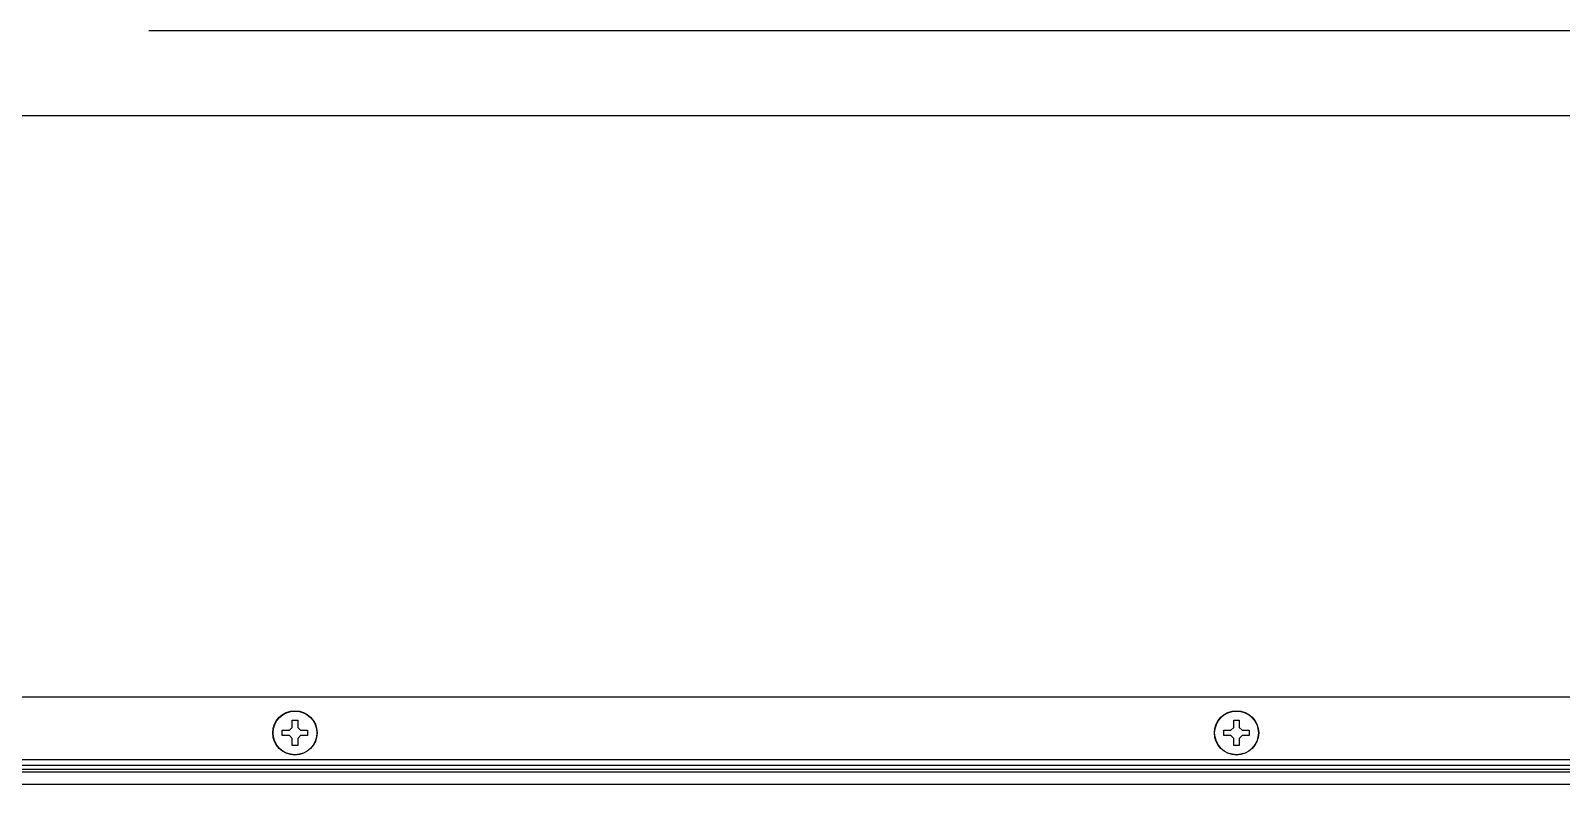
# Model space of a CAD drawing. Header units: millimetres. Extents: x -1538 to 3410, y -1646 to 2016.
# Drawn here: x 0.8 to 277.2, y -151.2 to -15.1 of the extents above; entities that cross this region are included whole.
import ezdxf

# ---------------------------------------------------------------- set-up
doc = ezdxf.new("R2010")
doc.units = ezdxf.units.MM
doc.header["$LTSCALE"] = 23.1
doc.layers.get('0').update_dxf_attribs({"linetype": 'CONTINUOUS'})

msp = doc.modelspace()

# ---------------------------------------------------------------- linework, layer by layer
at = {"color": 2, "linetype": 'Continuous'}
msp.add_line((22.13, -15.14), (412.13, -15.14), dxfattribs=at)
at = {"linetype": 'Continuous'}
for p, q in [((-83.57, -30.44), (523.43, -30.44)), ((-158.57, -135.44), (598.43, -135.44)), ((47.53, -141.44), (48.03, -140.94)), ((48.03, -139.64), (49.03, -139.64)), ((48.03, -140.94), (48.03, -139.64)), ((49.03, -139.64), (49.03, -140.94)), ((49.03, -140.94), (49.53, -141.44)), ((217.53, -141.44), (218.03, -140.94)), ((218.03, -139.64), (219.03, -139.64)), ((218.03, -140.94), (218.03, -139.64)), ((219.03, -139.64), (219.03, -140.94)), ((219.03, -140.94), (219.53, -141.44)), ((46.23, -141.44), (47.53, -141.44)), ((46.23, -142.44), (46.23, -141.44)), ((47.53, -142.44), (46.23, -142.44)), ((48.03, -142.94), (47.53, -142.44)), ((48.03, -144.24), (48.03, -142.94)), ((49.53, -142.44), (49.03, -142.94)), ((49.03, -142.94), (49.03, -144.24)), ((49.53, -141.44), (50.83, -141.44)), ((50.83, -142.44), (49.53, -142.44)), ((50.83, -141.44), (50.83, -142.44)), ((216.23, -141.44), (217.53, -141.44)), ((216.23, -142.44), (216.23, -141.44)), ((217.53, -142.44), (216.23, -142.44)), ((218.03, -142.94), (217.53, -142.44)), ((218.03, -144.24), (218.03, -142.94)), ((219.53, -142.44), (219.03, -142.94)), ((219.03, -142.94), (219.03, -144.24)), ((219.53, -141.44), (220.83, -141.44)), ((220.83, -142.44), (219.53, -142.44)), ((220.83, -141.44), (220.83, -142.44)), ((49.03, -144.24), (48.03, -144.24)), ((219.03, -144.24), (218.03, -144.24)), ((646.07, -149.01), (-209, -149.01)), ((-167.07, -146.74), (604.13, -146.74)), ((-167.07, -147.74), (604.13, -147.74)), ((604.13, -148.54), (-167.07, -148.54)), ((522.53, -151.24), (-85.47, -151.24))]:
    msp.add_line(p, q, dxfattribs=at)
for centre, radius in [((48.53, -141.94), 4), ((48.53, -141.94), 3.95), ((218.53, -141.94), 4), ((218.53, -141.94), 3.95)]:
    msp.add_circle(centre, radius, dxfattribs=at)

doc.saveas('drawing.dxf')
